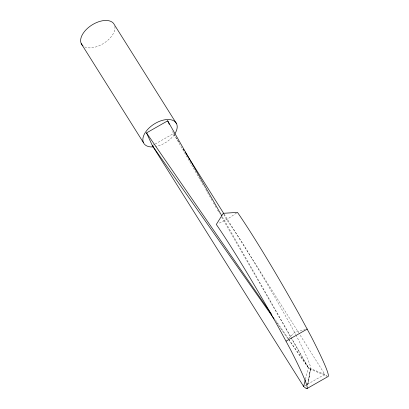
<?xml version="1.0" encoding="UTF-8"?>
<svg xmlns="http://www.w3.org/2000/svg" width="409" height="409" viewBox="0 0 409 409"><rect width="100%" height="100%" fill="white"/><g stroke="black" fill="none" stroke-linecap="round" stroke-linejoin="round"><path stroke-width="0.31" stroke-dasharray="2.04 1.53" d="M307.675 384.787L310.472 369.097L307.645 385.048L310.753 368.437M305.467 379.204L308.366 367.706A84.566 5.153 60.3 0 0 296.05 335.155M288.662 338.494L294.608 332.374L304.869 329.669M236.448 213.079L226.586 219.653L218.023 223.662M152.905 145.323L154.536 144.392M155.077 144.08L173.534 133.554L171.938 130.082M304.72 385.851L306.893 384.613M307.435 384.302L324.807 374.393L327.338 376.413M288.544 339.49L308.366 367.706L324.807 374.393L299.03 333.35M309.674 368.857L326.765 376.168M276.433 322.246L288.176 338.964M275.415 319.904L288.452 338.816M288.815 339.337L308.366 367.706L291.295 337.747M178.963 142.194L173.534 133.554L204.454 187.245M224.071 214.014L298.693 332.814M205.727 189.459L212.102 200.533M213.38 202.746L216.249 207.726M217.522 209.945L219.434 213.263M221.668 217.138L290.835 337.261M291.157 337.814L308.366 367.706M222.373 216.806L290.978 337.19M223.83 214.372L226.586 219.653A112.71 6.871 60.3 0 1 294.608 332.374A84.566 5.153 60.3 0 1 295.768 334.608M114.888 26.401A19.111 10.9 -32.1 0 1 104.51 42.812A19.111 10.9 -32.1 0 1 84.535 46.861M174.306 134.607A19.111 10.9 -32.1 0 1 155.706 146.58"/><path stroke-width="0.61" d="M307.006 388.55L328.176 376.474A103.252 6.293 60.3 0 0 311.229 336.638L299.674 315.232A121.141 7.382 60.3 0 0 237.486 212.389L223.283 213.314L216.31 224.464A121.141 7.382 60.3 0 1 278.503 327.312L290.058 348.713A103.252 6.293 60.3 0 1 306.167 388.494L303.636 386.469L305.313 379.813M303.636 386.469L152.363 145.63L146.509 132.905L167.685 120.829L221.744 215.696M286.111 341.111L307.282 329.035M152.363 145.63L274.229 319.112M146.509 132.905L271.796 314.654M176.591 123.779L114.377 24.724A19.111 10.9 -32.1 0 0 91.105 25.537A19.111 10.9 -32.1 0 0 82.991 45.88M183.37 149.213L184.05 150.292M185.067 151.913L223.733 213.472M81.238 43.625L143.457 142.68M167.685 120.829L169.28 124.3M153.273 146.908A19.111 10.9 -32.1 0 1 144.479 133.896A19.111 10.9 -32.1 0 1 167.935 119.5A19.111 10.9 -32.1 0 1 174.975 133.585"/></g></svg>
